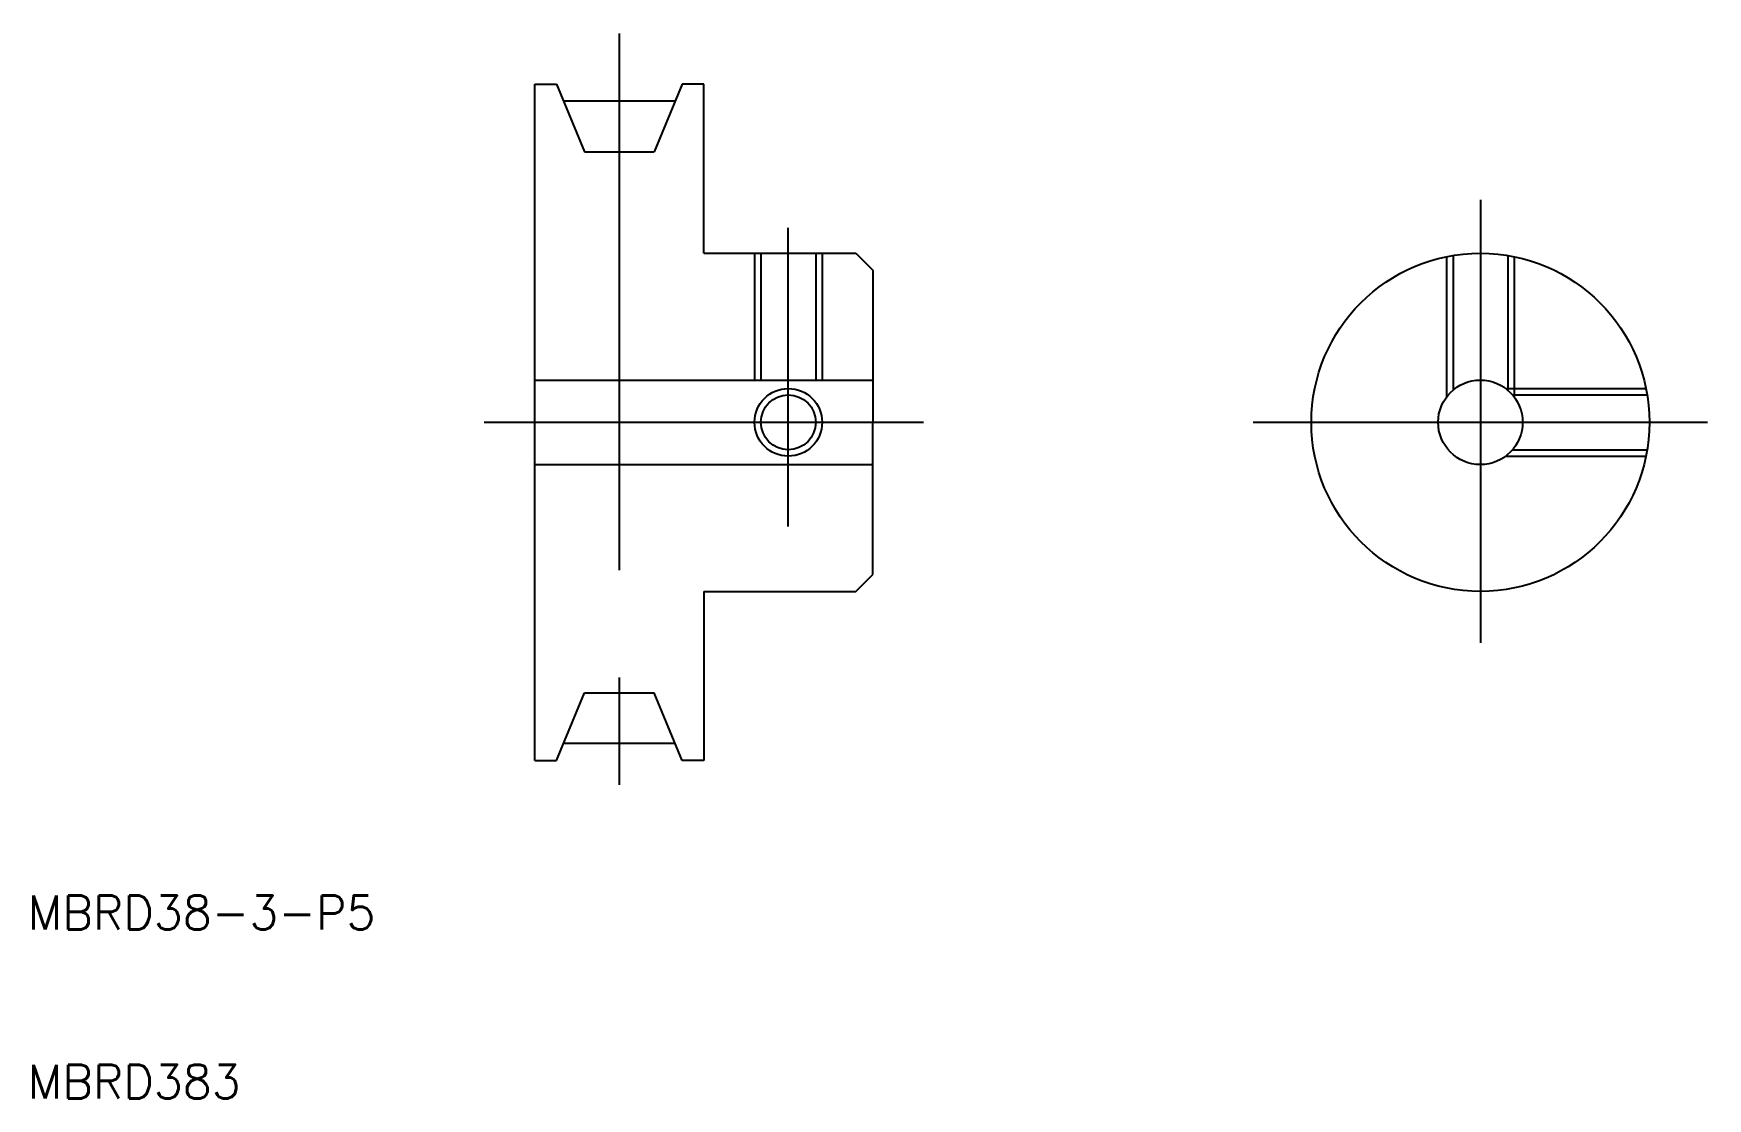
# Model space of a CAD drawing. Extents: x 10.3 to 109.4, y 10 to 73.
import ezdxf

# ---------------------------------------------------------------- set-up
doc = ezdxf.new("R2010")
doc.units = 0
doc.linetypes.add('CENTER', pattern=[50.8, 31.75, -6.35, 6.35, -6.35])
doc.linetypes.add('DASHED', pattern=[19.05, 12.7, -6.35])
doc.layers.get('0').update_dxf_attribs({"linetype": 'CONTINUOUS'})
doc.layers.add('CENTER', color=1, linetype='CENTER')
doc.styles.get("Standard").update_dxf_attribs({"font": 'txt.shx', "bigfont": 'extfont.shx'})

msp = doc.modelspace()

# ---------------------------------------------------------------- linework, layer by layer
at = {"color": 7, "linetype": 'CONTINUOUS'}
for p, q in [((40, 30), (40, 70)), ((40, 70), (41.286, 70)), ((41.286, 70), (42.943, 66)), ((48.714, 70), (47.057, 66)), ((50, 70), (48.714, 70)), ((50, 60), (50, 70)), ((42.943, 66), (47.057, 66)), ((50, 60), (59, 60)), ((53.38, 60), (53.38, 52.5)), ((56.62, 60), (56.62, 52.5)), ((59, 60), (60, 59)), ((60, 59), (60, 50)), ((40, 52.5), (60, 52.5)), ((60, 41), (60, 50)), ((40, 47.5), (60, 47.5)), ((59, 40), (60, 41)), ((50, 40), (50, 30)), ((50, 40), (59, 40)), ((41.286, 30), (42.943, 34)), ((42.943, 34), (47.057, 34)), ((48.714, 30), (47.057, 34)), ((40, 30), (41.286, 30)), ((50, 30), (48.714, 30))]:
    msp.add_line(p, q, dxfattribs=at)
at = {"color": 3, "linetype": 'CONTINUOUS'}
for p, q in [((53, 60), (53, 52.5)), ((57, 60), (57, 52.5))]:
    msp.add_line(p, q, dxfattribs=at)
at = {"color": 3, "linetype": 'DASHED'}
for p, q in [((93.944, 59.798), (93.944, 51.5)), ((94.324, 59.868), (94.324, 51.904)), ((97.564, 59.868), (97.564, 51.904)), ((97.944, 59.798), (97.944, 51.5)), ((97.444, 52), (105.742, 52)), ((97.848, 51.62), (105.812, 51.62)), ((97.444, 48), (105.742, 48)), ((97.848, 48.38), (105.812, 48.38))]:
    msp.add_line(p, q, dxfattribs=at)
at = {"color": 7, "linetype": 'CONTINUOUS'}
for centre, radius in [((95.944, 50), 10), ((95.944, 50), 2.5), ((55, 50), 1.62)]:
    msp.add_circle(centre, radius, dxfattribs=at)
at = {"color": 3, "linetype": 'CONTINUOUS'}
msp.add_circle((55, 50), 2, dxfattribs=at)
at = {"layer": 'CENTER', "color": 1, "linetype": 'CENTER'}
for p, q in [((45, 73), (45, 27)), ((48.3, 69), (41.7, 69)), ((95.944, 63.164), (95.944, 36.946)), ((55, 43.845), (55, 61.5)), ((37, 50), (63, 50)), ((82.507, 50), (109.381, 50)), ((48.3, 31), (41.7, 31))]:
    msp.add_line(p, q, dxfattribs=at)

# ---------------------------------------------------------------- texts
at = {"color": 7, "linetype": 'CONTINUOUS'}
for s, p in [('MBRD38-3-P5', (10, 20)), ('MBRD383', (10, 10))]:
    msp.add_text(s, height=2, dxfattribs=at).set_placement(p)

doc.saveas('drawing.dxf')
